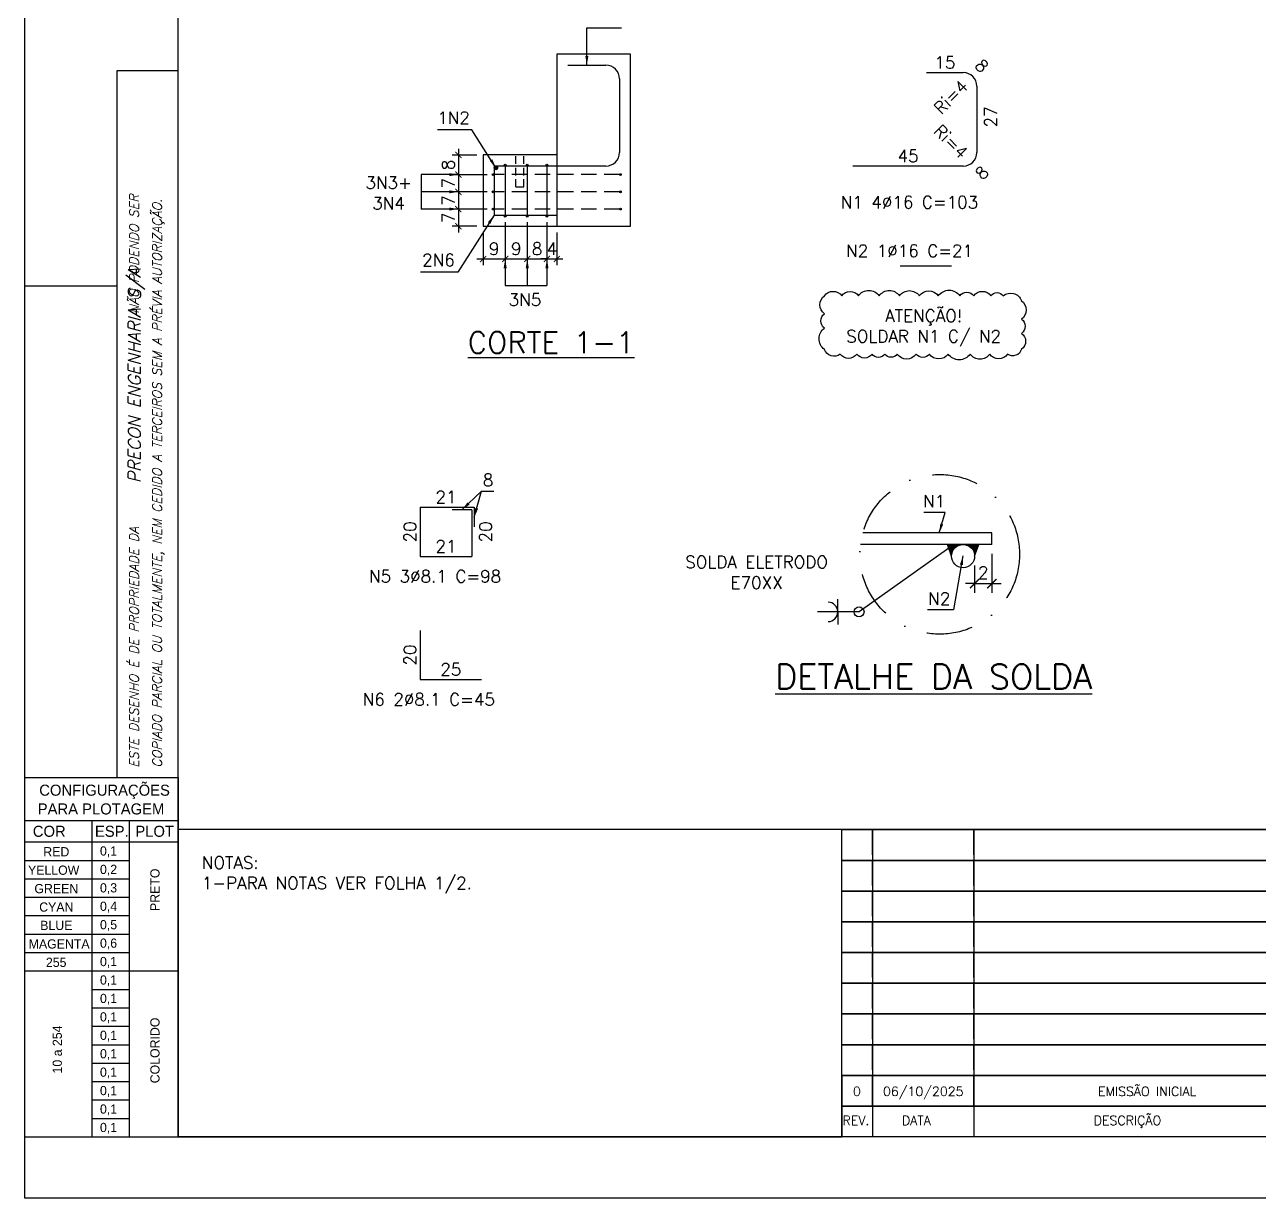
# Model space of a CAD drawing. Header units: centimetres. Extents: x 0 to 6700, y 10 to 1495.
# Drawn here: x 4600 to 5605, y 10 to 965 of the extents above; entities that cross this region are included whole.
import ezdxf
from ezdxf.enums import TextEntityAlignment as Align

# ---------------------------------------------------------------- set-up
doc = ezdxf.new("R2010")
doc.units = ezdxf.units.CM
doc.header["$LTSCALE"] = 50
doc.header["$MEASUREMENT"] = 0
doc.header["$PDMODE"] = 67
doc.linetypes.add('DASHDOT2', pattern=[0.5, 0.25, -0.125, 0, -0.125])
doc.linetypes.add('HIDDEN', pattern=[0.375, 0.25, -0.125])
for name, color, linetype in [('COTAS-PRECON', 1, 'Continuous'), ('FORMATO-PRECON', 2, 'Continuous'), ('LINHA-01-PRECON', 1, 'Continuous'), ('LINHA-02-PRECON', 2, 'Continuous'), ('LINHA-03-PRECON', 3, 'Continuous'), ('LINHA-04-PRECON', 4, 'Continuous'), ('LINHA-05-PRECON', 5, 'Continuous'), ('LINHA-PRECON-TRACEJADA', 1, 'HIDDEN'), ('TEXTO-20-PRECON', 2, 'Continuous'), ('X1', 2, 'Continuous'), ('填充', 7, 'Continuous')]:
    doc.layers.add(name, color=color, linetype=linetype)
doc.styles.add('PRECON-ROMANS', font='romans.shx')
doc.styles.add('R060', font='ACENT.shx', dxfattribs={"height": 75})
doc.styles.add('ROMANS', font='ROMANS.SHX', dxfattribs={"oblique": 15, "height": 3})
doc.styles.get("Standard").update_dxf_attribs({"font": 'romans.shx'})
doc.dimstyles.new('ESC50-25', dxfattribs={"dimscale": 50, "dimtxt": 0.2, "dimasz": 0.1, "dimexe": 0.1, "dimexo": 0.1, "dimgap": 0.065, "dimtad": 1, "dimdec": 1, "dimlfac": 0.5, "dimzin": 12, "dimdsep": 46, "dimtxsty": 'Standard', "dimblk": 'ARCHTICK', "dimcen": 0.09, "dimdle": 0.1, "dimclrd": 256, "dimclre": 256, "dimclrt": 2, "dimaunit": 1, "dimazin": 0, "dimtfac": 1, "dimtdec": 1, "dimtix": 1, "dimtmove": 1, "dimatfit": 3, "dimfxl": 1, "dimtolj": 1, "dimtzin": 0, "dimlwd": -1, "dimlwe": -1, "dimarcsym": 0})
doc.dimstyles.new('ESC50-50', dxfattribs={"dimscale": 50, "dimtxt": 0.2, "dimasz": 0.15, "dimexe": 0.15, "dimexo": 0.15, "dimgap": 0.08, "dimtad": 1, "dimdec": 1, "dimzin": 12, "dimdsep": 46, "dimtxsty": 'Standard', "dimblk": 'ARCHTICK', "dimcen": 0.09, "dimdle": 0.15, "dimclrd": 256, "dimclre": 256, "dimclrt": 2, "dimazin": 3, "dimtfac": 1, "dimtdec": 1, "dimtix": 1, "dimtmove": 2, "dimatfit": 2, "dimfxl": 0.15, "dimtolj": 1, "dimtzin": 0, "dimarcsym": 0})

# ---------------------------------------------------------------- blocks, each defined once
blk = doc.blocks.new('REV-A3-V')
at = {"layer": 'FORMATO-PRECON', "color": 1}
for p, q in [((780, 50), (780, 9.1)), ((920, 50), (920, 9.1))]:
    blk.add_line(p, q, dxfattribs=at)
for points in [[(1020, 50), (0, 50)], [(50, 9.1), (50, 50)], [(50, 50), (50, 0)], [(215, 9.1), (215, 50)], [(215, 50), (215, 0)], [(780, 50), (780, 0)], [(920, 50), (920, 0)]]:
    blk.add_lwpolyline(points, dxfattribs=at)
blk.add_lwpolyline([(1020, 0), (0, 0), (0, 50), (1020, 50)], close=True, dxfattribs=at)
at = {"layer": 'FORMATO-PRECON', "color": 2, "style": 'PRECON-ROMANS', "flags": 12}
for p in [(24.8, 24), (132.8, 24), (497.2, 24)]:
    blk.add_attdef('X', text='', height=15, dxfattribs=at).set_placement(p, align=Align.MIDDLE_CENTER)
at = {"layer": 'FORMATO-PRECON', "style": 'PRECON-ROMANS', "flags": 12}
for p in [(849.1, 22.6), (970, 22.6)]:
    blk.add_attdef('X', text='', height=15, dxfattribs=at).set_placement(p, align=Align.MIDDLE_CENTER)
blk = doc.blocks.new('A$C6E105C5C')
at = {"layer": 'FORMATO-PRECON', "color": 6}
for q in [(1020, 50), (0, 0)]:
    blk.add_line((0, 50), q, dxfattribs=at)
at = {"layer": 'FORMATO-PRECON', "color": 3}
blk.add_lwpolyline([(0, 50), (1020, 50), (1020, 0), (0, 0)], close=True, dxfattribs=at)
at = {"layer": 'FORMATO-PRECON', "color": 1}
for points in [[(50, 50), (50, 0)], [(215, 50), (215, 0)], [(780, 50), (780, 0)], [(920, 50), (920, 0)]]:
    blk.add_lwpolyline(points, dxfattribs=at)
at = {"layer": 'FORMATO-PRECON', "style": 'ROMANS'}
for s, p in [('REV.', (1.3, 19.2)), ('DATA', (98.1, 19.2)), ('DESCRIÇÃO', (410.2, 19.2)), ('DES.', (824.6, 19.2)), ('VISTO', (940, 19.2))]:
    blk.add_text(s, height=15, dxfattribs=at).set_placement(p)
blk = doc.blocks.new('A$C0AF02B9D')
at = {"layer": 'FORMATO-PRECON', "color": 1}
for p, q in [((0, 585), (250, 585)), ((0, 0), (0, 585)), ((250, 585), (250, 0)), ((0, 480), (250, 480)), ((0, 450), (170.7, 450)), ((0, 420), (170.7, 420)), ((0, 390), (170.7, 390)), ((0, 360), (170.7, 360)), ((0, 330), (170.7, 330)), ((0, 300), (170.7, 300)), ((110.1, 240), (170.7, 240)), ((110.1, 210), (170.7, 210)), ((110.1, 180), (170.7, 180)), ((110.1, 150), (170.7, 150)), ((110.1, 150), (170.7, 150)), ((110.1, 120), (170.7, 120)), ((110.1, 120), (170.7, 120)), ((110.1, 90), (170.7, 90)), ((110.1, 90), (170.7, 90)), ((110.1, 60), (170.7, 60)), ((110.1, 60), (170.7, 60)), ((110.1, 30), (170.7, 30)), ((110.1, 30), (170.7, 30)), ((0, 0), (250, 0)), ((110.1, 0), (170.7, 0)), ((110.1, 0), (170.7, 0)), ((110.1, 0), (170.7, 0))]:
    blk.add_line(p, q, dxfattribs=at)
at = {"layer": 'FORMATO-PRECON'}
for p, q in [((0, 515), (250, 515)), ((110.1, 0), (110.1, 515)), ((170.7, 0), (170.7, 515)), ((0, 270), (250, 270))]:
    blk.add_line(p, q, dxfattribs=at)
at = {"layer": 'FORMATO-PRECON', "style": 'R060'}
for s, p in [('CONFIGURAÇÕES ', (133.4, 563.9)), ('PARA PLOTAGEM', (124.3, 533.7)), ('COR', (40, 497.3)), ('ESP.', (141.8, 497.3)), ('PLOT', (211.6, 497.3))]:
    blk.add_text(s, height=18, dxfattribs=at).set_placement(p, align=Align.MIDDLE)
at = {"layer": 'FORMATO-PRECON', "color": 1, "style": 'R060'}
for s, p in [('RED', (51.5, 464)), ('0,1', (136.5, 464)), ('0,2', (136.5, 434)), ('YELLOW', (47.2, 434)), ('GREEN', (51.5, 404)), ('0,3', (136.5, 404)), ('0,4', (136.5, 374)), ('CYAN', (51.5, 374)), ('BLUE', (51.5, 344)), ('0,5', (136.5, 344)), ('MAGENTA', (56.1, 314)), ('0,6', (136.5, 314)), ('255', (51.3, 284)), ('0,1', (136.5, 284)), ('0,1', (136.5, 254)), ('0,1', (136.5, 224)), ('0,1', (136.5, 194)), ('0,1', (136.5, 164)), ('0,1', (136.5, 134)), ('0,1', (136.5, 104)), ('0,1', (136.5, 74)), ('0,1', (136.5, 44)), ('0,1', (136.5, 14))]:
    blk.add_text(s, height=15, dxfattribs=at).set_placement(p, align=Align.MIDDLE)
for s, p in [('PRETO', (212, 402.1)), ('COLORIDO', (212, 140.6)), ('10 a 254', (53, 142.2))]:
    blk.add_text(s, height=15, rotation=90, dxfattribs=at).set_placement(p, align=Align.MIDDLE)
blk = doc.blocks.new('A$C432D58B7')
at = {"layer": 'LINHA-01-PRECON'}
blk.add_blockref('A$C0AF02B9D', (0, 0), dxfattribs=at)
blk = doc.blocks.new('A$C550964AD')
at = {"layer": 'LINHA-01-PRECON'}
blk.add_blockref('A$C432D58B7', (0, 0), dxfattribs=at)
blk = doc.blocks.new('A$C12EB5E76')
at = {"layer": 'FORMATO-PRECON', "color": 6}
blk.add_line((35.3, 3089.3), (35.3, 1939.3), dxfattribs=at)
at = {"layer": 'FORMATO-PRECON'}
for points in [[(-114.7, 1254.3), (-114.7, 4224.3), (4085.3, 4224.3), (4085.3, 1254.3)], [(135.3, 1939.3), (135.3, 3089.3), (35.3, 3089.3), (35.3, 1939.3)]]:
    blk.add_lwpolyline(points, close=True, dxfattribs=at)
at = {"layer": 'FORMATO-PRECON', "color": 6}
blk.add_lwpolyline([(135.3, 1354.3), (135.3, 4124.3), (3985.3, 4124.3), (3985.3, 1354.3)], close=True, dxfattribs=at)
at = {"layer": 'FORMATO-PRECON'}
blk.add_lwpolyline([(-114.7, 2739.3), (35.3, 2739.3)], dxfattribs=at)
at = {"layer": 'LINHA-05-PRECON'}
blk.add_blockref('A$C550964AD', (-114.7, 1354.3), dxfattribs=at)
at = {"layer": 'FORMATO-PRECON', "style": 'ROMANS', "oblique": 15}
for s, p in [('ESTE DESENHO É DE PROPRIEDADE DA                            NÃO PODENDO SER', (70.9, 1955.1)), ('COPIADO PARCIAL OU TOTALMENTE, NEM CEDIDO A TERCEIROS SEM A PRÉVIA AUTORIZAÇÃO.', (108.3, 1955.1))]:
    blk.add_text(s, height=15, rotation=90, dxfattribs=at).set_placement(p)
at = {"layer": 'FORMATO-PRECON', "color": 3, "style": 'ROMANS', "oblique": 15}
blk.add_text('PRECON ENGENHARIA S/A', height=20, rotation=90, dxfattribs=at).set_placement((74, 2418.3))
blk = doc.blocks.new('*D111')
at = {"layer": 'Defpoints', "color": 0, "transparency": 16777216}
for p in [(5274, 849.7), (5364, 849.7), (5364, 849.7)]:
    blk.add_point(p, dxfattribs=at)
at = {"layer": 'LINHA-01-PRECON', "color": 2, "transparency": 16777216, "insert": (5319, 858), "char_height": 10, "attachment_point": 5}
blk.add_mtext('\\A1;45', dxfattribs=at)
blk = doc.blocks.new('_ArchTick')
at = {"color": 0, "linetype": 'ByBlock', "const_width": 0.15}
blk.add_lwpolyline([(-0.5, -0.5), (0.5, 0.5)], dxfattribs=at)
blk = doc.blocks.new('*D112')
at = {"layer": 'Defpoints', "color": 0, "transparency": 16777216}
for p in [(5334, 925.7), (5364, 925.7), (5364, 925.7)]:
    blk.add_point(p, dxfattribs=at)
at = {"layer": 'LINHA-01-PRECON', "color": 2, "transparency": 16777216, "insert": (5349, 934), "char_height": 10, "attachment_point": 5}
blk.add_mtext('\\A1;15', dxfattribs=at)
blk = doc.blocks.new('*D113')
at = {"layer": 'Defpoints', "color": 0, "transparency": 16777216}
for p in [(5375, 914.7), (5375, 860.7), (5375, 860.7)]:
    blk.add_point(p, dxfattribs=at)
at = {"layer": 'LINHA-01-PRECON', "color": 2, "transparency": 16777216, "insert": (5386.3, 889.7), "char_height": 10, "attachment_point": 5, "rotation": 90}
blk.add_mtext('\\A1;27', dxfattribs=at)
blk = doc.blocks.new('*D125')
at = {"layer": 'COTAS-PRECON', "transparency": 16777216}
for p, q in [((4968.1, 858.7), (4948, 858.7)), ((4953, 863.7), (4953, 837.7)), ((4976.3, 842.7), (4948, 842.7))]:
    blk.add_line(p, q, dxfattribs=at)
at = {"layer": 'Defpoints', "color": 0, "transparency": 16777216}
for p in [(4973.1, 858.7), (4953, 842.7), (4981.3, 842.7)]:
    blk.add_point(p, dxfattribs=at)
at = {"layer": 'COTAS-PRECON', "transparency": 16777216, "xscale": 5, "yscale": 5, "zscale": 5}
for p, rotation in [((4953, 858.7), 90), ((4953, 842.7), 270)]:
    blk.add_blockref('_ArchTick', p, dxfattribs=dict(at, rotation=rotation))
at = {"layer": 'COTAS-PRECON', "color": 2, "transparency": 16777216, "insert": (4944.8, 850.7), "char_height": 10, "attachment_point": 5, "rotation": 90}
blk.add_mtext('\\A1;8', dxfattribs=at)
blk = doc.blocks.new('*D126')
at = {"layer": 'COTAS-PRECON', "transparency": 16777216}
for p, q in [((4953, 847.7), (4953, 823.7)), ((4976.3, 842.7), (4948, 842.7)), ((4976.3, 828.7), (4948, 828.7))]:
    blk.add_line(p, q, dxfattribs=at)
at = {"layer": 'Defpoints', "color": 0, "transparency": 16777216}
for p in [(4981.3, 842.7), (4953, 828.7), (4981.3, 828.7)]:
    blk.add_point(p, dxfattribs=at)
at = {"layer": 'COTAS-PRECON', "transparency": 16777216, "xscale": 5, "yscale": 5, "zscale": 5}
for p, rotation in [((4953, 842.7), 90), ((4953, 828.7), 270)]:
    blk.add_blockref('_ArchTick', p, dxfattribs=dict(at, rotation=rotation))
at = {"layer": 'COTAS-PRECON', "color": 2, "transparency": 16777216, "insert": (4944.8, 835.7), "char_height": 10, "attachment_point": 5, "rotation": 90}
blk.add_mtext('\\A1;7', dxfattribs=at)
blk = doc.blocks.new('*D127')
at = {"layer": 'COTAS-PRECON', "transparency": 16777216}
for p, q in [((4976.3, 828.7), (4948, 828.7)), ((4953, 833.7), (4953, 809.7)), ((4976.3, 814.7), (4948, 814.7))]:
    blk.add_line(p, q, dxfattribs=at)
at = {"layer": 'Defpoints', "color": 0, "transparency": 16777216}
for p in [(4981.3, 828.7), (4953, 814.7), (4981.3, 814.7)]:
    blk.add_point(p, dxfattribs=at)
at = {"layer": 'COTAS-PRECON', "transparency": 16777216, "xscale": 5, "yscale": 5, "zscale": 5}
for p, rotation in [((4953, 828.7), 90), ((4953, 814.7), 270)]:
    blk.add_blockref('_ArchTick', p, dxfattribs=dict(at, rotation=rotation))
at = {"layer": 'COTAS-PRECON', "color": 2, "transparency": 16777216, "insert": (4944.8, 821.7), "char_height": 10, "attachment_point": 5, "rotation": 90}
blk.add_mtext('\\A1;7', dxfattribs=at)
blk = doc.blocks.new('*D128')
at = {"layer": 'COTAS-PRECON', "transparency": 16777216}
for p, q in [((4976.3, 814.7), (4948, 814.7)), ((4953, 819.7), (4953, 795.7)), ((4968.1, 800.7), (4948, 800.7))]:
    blk.add_line(p, q, dxfattribs=at)
at = {"layer": 'Defpoints', "color": 0, "transparency": 16777216}
for p in [(4981.3, 814.7), (4953, 800.7), (4973.1, 800.7)]:
    blk.add_point(p, dxfattribs=at)
at = {"layer": 'COTAS-PRECON', "transparency": 16777216, "xscale": 5, "yscale": 5, "zscale": 5}
for p, rotation in [((4953, 814.7), 90), ((4953, 800.7), 270)]:
    blk.add_blockref('_ArchTick', p, dxfattribs=dict(at, rotation=rotation))
at = {"layer": 'COTAS-PRECON', "color": 2, "transparency": 16777216, "insert": (4944.8, 807.7), "char_height": 10, "attachment_point": 5, "rotation": 90}
blk.add_mtext('\\A1;7', dxfattribs=at)
blk = doc.blocks.new('*D129')
at = {"layer": 'COTAS-PRECON', "transparency": 16777216}
for p, q in [((4991.1, 804), (4991.1, 769.1)), ((4973.1, 795.7), (4973.1, 769.1)), ((4968.1, 774.1), (4996.1, 774.1))]:
    blk.add_line(p, q, dxfattribs=at)
at = {"layer": 'Defpoints', "color": 0, "transparency": 16777216}
for p in [(4991.1, 809), (4973.1, 800.7), (4991.1, 774.1)]:
    blk.add_point(p, dxfattribs=at)
at = {"layer": 'COTAS-PRECON', "transparency": 16777216, "xscale": 5, "yscale": 5, "zscale": 5, "rotation": 180}
blk.add_blockref('_ArchTick', (4973.1, 774.1), dxfattribs=at)
at = {"layer": 'COTAS-PRECON', "transparency": 16777216, "xscale": 5, "yscale": 5, "zscale": 5}
blk.add_blockref('_ArchTick', (4991.1, 774.1), dxfattribs=at)
at = {"layer": 'COTAS-PRECON', "color": 2, "transparency": 16777216, "insert": (4982.1, 782.4), "char_height": 10, "attachment_point": 5}
blk.add_mtext('\\A1;9', dxfattribs=at)
blk = doc.blocks.new('*D130')
at = {"layer": 'COTAS-PRECON', "transparency": 16777216}
for p, q in [((4991.1, 804), (4991.1, 769.1)), ((5009.1, 804), (5009.1, 769.1)), ((4986.1, 774.1), (5014.1, 774.1))]:
    blk.add_line(p, q, dxfattribs=at)
at = {"layer": 'Defpoints', "color": 0, "transparency": 16777216}
for p in [(4991.1, 809), (5009.1, 809), (5009.1, 774.1)]:
    blk.add_point(p, dxfattribs=at)
at = {"layer": 'COTAS-PRECON', "transparency": 16777216, "xscale": 5, "yscale": 5, "zscale": 5, "rotation": 180}
blk.add_blockref('_ArchTick', (4991.1, 774.1), dxfattribs=at)
at = {"layer": 'COTAS-PRECON', "transparency": 16777216, "xscale": 5, "yscale": 5, "zscale": 5}
blk.add_blockref('_ArchTick', (5009.1, 774.1), dxfattribs=at)
at = {"layer": 'COTAS-PRECON', "color": 2, "transparency": 16777216, "insert": (5000.1, 782.4), "char_height": 10, "attachment_point": 5}
blk.add_mtext('\\A1;9', dxfattribs=at)
blk = doc.blocks.new('*D131')
at = {"layer": 'COTAS-PRECON', "transparency": 16777216}
for p, q in [((5009.1, 804), (5009.1, 769.1)), ((5025.1, 804), (5025.1, 769.1)), ((5004.1, 774.1), (5030.1, 774.1))]:
    blk.add_line(p, q, dxfattribs=at)
at = {"layer": 'Defpoints', "color": 0, "transparency": 16777216}
for p in [(5009.1, 809), (5025.1, 809), (5025.1, 774.1)]:
    blk.add_point(p, dxfattribs=at)
at = {"layer": 'COTAS-PRECON', "transparency": 16777216, "xscale": 5, "yscale": 5, "zscale": 5, "rotation": 180}
blk.add_blockref('_ArchTick', (5009.1, 774.1), dxfattribs=at)
at = {"layer": 'COTAS-PRECON', "transparency": 16777216, "xscale": 5, "yscale": 5, "zscale": 5}
blk.add_blockref('_ArchTick', (5025.1, 774.1), dxfattribs=at)
at = {"layer": 'COTAS-PRECON', "color": 2, "transparency": 16777216, "insert": (5017.1, 782.4), "char_height": 10, "attachment_point": 5}
blk.add_mtext('\\A1;8', dxfattribs=at)
blk = doc.blocks.new('*D132')
at = {"layer": 'COTAS-PRECON', "transparency": 16777216}
for p, q in [((5025.1, 804), (5025.1, 769.1)), ((5033.1, 795.7), (5033.1, 769.1)), ((5025.1, 774.1), (5020.1, 774.1)), ((5025.1, 774.1), (5033.1, 774.1)), ((5033.1, 774.1), (5038.1, 774.1))]:
    blk.add_line(p, q, dxfattribs=at)
at = {"layer": 'Defpoints', "color": 0, "transparency": 16777216}
for p in [(5025.1, 809), (5033.1, 800.7), (5033.1, 774.1)]:
    blk.add_point(p, dxfattribs=at)
at = {"layer": 'COTAS-PRECON', "transparency": 16777216, "xscale": 5, "yscale": 5, "zscale": 5}
blk.add_blockref('_ArchTick', (5025.1, 774.1), dxfattribs=at)
at = {"layer": 'COTAS-PRECON', "transparency": 16777216, "xscale": 5, "yscale": 5, "zscale": 5, "rotation": 180}
blk.add_blockref('_ArchTick', (5033.1, 774.1), dxfattribs=at)
at = {"layer": 'COTAS-PRECON', "color": 2, "transparency": 16777216, "insert": (5029.1, 782.4), "char_height": 10, "attachment_point": 5}
blk.add_mtext('\\A1;4', dxfattribs=at)
blk = doc.blocks.new('*D142')
at = {"layer": 'Defpoints', "color": 0, "transparency": 16777216}
for p in [(4921.9, 532), (4963.9, 532), (4963.9, 532)]:
    blk.add_point(p, dxfattribs=at)
at = {"layer": 'LINHA-01-PRECON', "color": 2, "transparency": 16777216, "insert": (4942.9, 540.3), "char_height": 10, "attachment_point": 5}
blk.add_mtext('\\A1;21', dxfattribs=at)
blk = doc.blocks.new('*D143')
at = {"layer": 'Defpoints', "color": 0, "transparency": 16777216}
for p in [(4921.9, 572), (4921.9, 572), (4921.9, 532)]:
    blk.add_point(p, dxfattribs=at)
at = {"layer": 'LINHA-01-PRECON', "color": 2, "transparency": 16777216, "insert": (4913.7, 552), "char_height": 10, "attachment_point": 5, "rotation": 90}
blk.add_mtext('\\A1;20', dxfattribs=at)
blk = doc.blocks.new('*D144')
at = {"layer": 'Defpoints', "color": 0, "transparency": 16777216}
for p in [(4963.9, 572), (4963.9, 572), (4963.9, 532)]:
    blk.add_point(p, dxfattribs=at)
at = {"layer": 'LINHA-01-PRECON', "color": 2, "transparency": 16777216, "insert": (4975.1, 552), "char_height": 10, "attachment_point": 5, "rotation": 90}
blk.add_mtext('\\A1;20', dxfattribs=at)
blk = doc.blocks.new('*D145')
at = {"layer": 'Defpoints', "color": 0, "transparency": 16777216}
for p in [(4921.9, 572), (4963.9, 572), (4963.9, 572)]:
    blk.add_point(p, dxfattribs=at)
at = {"layer": 'LINHA-01-PRECON', "color": 2, "transparency": 16777216, "insert": (4942.9, 580.3), "char_height": 10, "attachment_point": 5}
blk.add_mtext('\\A1;21', dxfattribs=at)
blk = doc.blocks.new('*D114')
at = {"layer": 'Defpoints', "color": 0, "transparency": 16777216}
for p in [(4921.9, 471.8), (4921.9, 471.8), (4921.9, 431.8)]:
    blk.add_point(p, dxfattribs=at)
at = {"layer": 'LINHA-01-PRECON', "color": 2, "transparency": 16777216, "insert": (4913.7, 451.8), "char_height": 10, "attachment_point": 5, "rotation": 90}
blk.add_mtext('\\A1;20', dxfattribs=at)
blk = doc.blocks.new('*D115')
at = {"layer": 'Defpoints', "color": 0, "transparency": 16777216}
for p in [(4921.9, 431.8), (4971.9, 431.8), (4971.9, 431.8)]:
    blk.add_point(p, dxfattribs=at)
at = {"layer": 'LINHA-01-PRECON', "color": 2, "transparency": 16777216, "insert": (4946.9, 440.1), "char_height": 10, "attachment_point": 5}
blk.add_mtext('\\A1;25', dxfattribs=at)
blk = doc.blocks.new('*D116')
at = {"layer": 'Defpoints', "color": 0, "transparency": 16777216}
for p in [(5387.2, 541.7), (5373.2, 532.3), (5387.2, 509.9)]:
    blk.add_point(p, dxfattribs=at)
at = {"layer": 'LINHA-01-PRECON', "lineweight": -2, "transparency": 16777216}
for p, q in [((5387.2, 534.2), (5387.2, 502.4)), ((5373.2, 524.8), (5373.2, 502.4)), ((5373.2, 509.9), (5365.7, 509.9)), ((5373.2, 509.9), (5387.2, 509.9)), ((5387.2, 509.9), (5394.7, 509.9))]:
    blk.add_line(p, q, dxfattribs=at)
at = {"layer": 'LINHA-01-PRECON', "lineweight": -2, "transparency": 16777216, "xscale": 7.5, "yscale": 7.5, "zscale": 7.5}
blk.add_blockref('_ArchTick', (5373.2, 509.9), dxfattribs=at)
at = {"layer": 'LINHA-01-PRECON', "lineweight": -2, "transparency": 16777216, "xscale": 7.5, "yscale": 7.5, "zscale": 7.5, "rotation": 180}
blk.add_blockref('_ArchTick', (5387.2, 509.9), dxfattribs=at)
at = {"layer": 'LINHA-01-PRECON', "color": 2, "transparency": 16777216, "insert": (5380.2, 518.9), "char_height": 10, "attachment_point": 5}
blk.add_mtext('\\A1;2', dxfattribs=at)

msp = doc.modelspace()

# ---------------------------------------------------------------- hatches: boundary and pattern name
at = {"layer": 'LINHA-01-PRECON'}
h = msp.add_hatch(dxfattribs=at)
h.set_pattern_fill('ANSI31', color=256, scale=5.625, style=0)
h.set_pattern_definition([(45, (2016.07675, 206.9565), (-0.49718446, 0.49718446), [])])
h.paths.add_polyline_path([(5351.105, 541.73), (5354.378, 532.308, -0.41421356), (5363.8, 541.73)])
h.paths.add_polyline_path([(5363.8, 541.73, -0.41421356), (5373.222, 532.308), (5376.495, 541.73)])
at = {"layer": '填充'}
h = msp.add_hatch(color=1, dxfattribs=at)
h.dxf.hatch_style = 1
h.paths.add_polyline_path([(4985.081, 848.231, 1), (4982.081, 848.231, 1)])
h = msp.add_hatch(color=1, dxfattribs=at)
h.dxf.hatch_style = 1
h.paths.add_polyline_path([(4991.831, 850.481, 1), (4990.331, 850.481, 1)])
h = msp.add_hatch(color=1, dxfattribs=at)
h.dxf.hatch_style = 1
h.paths.add_polyline_path([(5009.831, 850.481, 1), (5008.331, 850.481, 1)])
h = msp.add_hatch(color=1, dxfattribs=at)
h.dxf.hatch_style = 1
h.paths.add_polyline_path([(5025.831, 850.481, 1), (5024.331, 850.481, 1)])
h = msp.add_hatch(color=1, dxfattribs=at)
h.dxf.hatch_style = 1
h.paths.add_polyline_path([(4982.081, 842.731, 1), (4980.581, 842.731, 1)])
h = msp.add_hatch(color=1, dxfattribs=at)
h.dxf.hatch_style = 1
h.paths.add_polyline_path([(5085.581, 842.731, 1), (5084.081, 842.731, 1)])
h = msp.add_hatch(color=1, dxfattribs=at)
h.dxf.hatch_style = 1
h.paths.add_polyline_path([(4982.081, 828.731, 1), (4980.581, 828.731, 1)])
h = msp.add_hatch(color=1, dxfattribs=at)
h.dxf.hatch_style = 1
h.paths.add_polyline_path([(5085.581, 828.731, 1), (5084.081, 828.731, 1)])
h = msp.add_hatch(color=1, dxfattribs=at)
h.dxf.hatch_style = 1
h.paths.add_polyline_path([(4982.081, 814.731, 1), (4980.581, 814.731, 1)])
h = msp.add_hatch(color=1, dxfattribs=at)
h.dxf.hatch_style = 1
h.paths.add_polyline_path([(5085.581, 814.731, 1), (5084.081, 814.731, 1)])
h = msp.add_hatch(color=1, dxfattribs=at)
h.dxf.hatch_style = 1
h.paths.add_polyline_path([(4991.831, 808.981, 1), (4990.331, 808.981, 1)])
h = msp.add_hatch(color=1, dxfattribs=at)
h.dxf.hatch_style = 1
h.paths.add_polyline_path([(5009.831, 808.981, 1), (5008.331, 808.981, 1)])
h = msp.add_hatch(color=1, dxfattribs=at)
h.dxf.hatch_style = 1
h.paths.add_polyline_path([(5025.831, 808.981, 1), (5024.331, 808.981, 1)])

# ---------------------------------------------------------------- linework, layer by layer
at = {"layer": 'COTAS-PRECON'}
msp.add_lwpolyline([(5251.047, 744.125, -0.52056705), (5265.034, 744.125, -0.52056705), (5278.612, 744.125, -0.52056705), (5295.528, 744.125, -0.52056705), (5312.034, 744.125, -0.52056705), (5328.16, 744.125, -0.52056705), (5343.638, 744.125, -0.52056705), (5361.253, 744.125, -0.52056705), (5372.423, 744.125, -0.52056705), (5386.402, 744.125, -0.52056705), (5396.407, 744.125, -0.52056705), (5411.316, 740.096, -0.52056705), (5411.316, 725.091, -0.52056705), (5411.316, 713.584, -0.52056705), (5411.316, 700.592, -0.52056705), (5399.981, 696.695, -0.52056705), (5385.541, 696.695, -0.52056705), (5369.543, 696.695, -0.52056705), (5351.663, 696.695, -0.52056705), (5336.387, 696.695, -0.52056705), (5325.561, 696.695, -0.52056705), (5310.214, 696.695, -0.52056705), (5300.111, 696.695, -0.52056705), (5289.719, 696.695, -0.52056705), (5277.388, 696.695, -0.52056705), (5263.73, 696.695, -0.52056705), (5251.047, 700.57, -0.52056705), (5251.047, 717.847, -0.52056705), (5251.047, 729.544, -0.52056705)], format="xyb", close=True, dxfattribs=at)
for centre, radius in [((4983.581, 848.231), 1.5), ((4991.081, 850.481), 0.75), ((5009.081, 850.481), 0.75), ((5025.081, 850.481), 0.75), ((4981.331, 842.731), 0.75), ((5084.831, 842.731), 0.75), ((4981.331, 828.731), 0.75), ((5084.831, 828.731), 0.75), ((4981.331, 814.731), 0.75), ((5084.831, 814.731), 0.75), ((4991.081, 808.981), 0.75), ((5009.081, 808.981), 0.75), ((5025.081, 808.981), 0.75)]:
    msp.add_circle(centre, radius, dxfattribs=at)
at = {"layer": 'FORMATO-PRECON', "color": 6}
for points in [[(4725, 59.728), (5265, 59.728), (5265, 309.728), (4725, 309.728)], [(5265, 309.728), (5775, 309.728), (5775, 59.728), (5265, 59.728)]]:
    msp.add_lwpolyline(points, close=True, dxfattribs=at)
at = {"layer": 'LINHA-01-PRECON', "color": 1}
msp.add_lwpolyline([(5352.165, 538.677), (5279.081, 486.916), (5245.204, 486.916)], dxfattribs=at)
at = {"layer": 'LINHA-01-PRECON', "color": 1, "linetype": 'DASHDOT2', "ltscale": 3}
msp.add_circle((5344.765, 533.761), 65, dxfattribs=at)
at = {"layer": 'LINHA-02-PRECON'}
for p, q in [((5093.081, 940.731), (5033.081, 940.731)), ((5033.081, 940.731), (5033.081, 800.731)), ((5093.081, 800.731), (5093.081, 940.731)), ((4973.081, 858.731), (4973.081, 800.731)), ((5033.081, 858.731), (4973.081, 858.731)), ((4973.081, 800.731), (5033.081, 800.731)), ((5033.081, 800.731), (5093.081, 800.731)), ((5261.798, 486.916), (5261.798, 497.179)), ((5261.798, 486.916), (5261.798, 476.652))]:
    msp.add_line(p, q, dxfattribs=at)
msp.add_circle((5279.081, 486.916), 4.07, dxfattribs=at)
msp.add_arc((5253.903, 486.916), 7.895, 270.318644, 89.681356, dxfattribs=at)
at = {"layer": 'LINHA-03-PRECON'}
for p, q in [((5387.243, 551.152), (5282.135, 551.152)), ((5387.243, 541.73), (5387.243, 551.152)), ((5387.243, 541.73), (5280.256, 541.73)), ((5354.378, 532.308), (5351.105, 541.73)), ((5369.483, 541.73), (5369.483, 541.73)), ((5373.222, 532.308), (5376.495, 541.73))]:
    msp.add_line(p, q, dxfattribs=at)
msp.add_circle((5363.8, 532.308), 9.422, dxfattribs=at)
at = {"layer": 'LINHA-04-PRECON'}
for p, q in [((5042.081, 931.731), (5073.081, 931.731)), ((5333.991, 925.731), (5363.991, 925.731)), ((5084.081, 920.731), (5084.081, 860.731)), ((5374.991, 914.731), (5374.991, 860.731)), ((5073.081, 849.731), (4982.081, 849.731)), ((4991.081, 849.731), (4991.081, 809.731)), ((5009.081, 849.731), (5009.081, 809.731)), ((5025.081, 849.731), (5025.081, 809.731)), ((5363.991, 849.731), (5273.991, 849.731)), ((5312.481, 768.454), (5354.481, 768.454)), ((4921.935, 572.048), (4921.935, 532.048)), ((4921.935, 572.048), (4965.935, 572.048)), ((4963.935, 570.048), (4947.935, 570.048)), ((4963.935, 570.048), (4963.935, 532.048)), ((4965.935, 572.048), (4965.935, 556.048)), ((4921.935, 532.048), (4963.935, 532.048))]:
    msp.add_line(p, q, dxfattribs=at)
at = {"layer": 'LINHA-04-PRECON', "linetype": 'HIDDEN'}
for p, q in [((5084.081, 842.731), (4982.081, 842.731)), ((5084.081, 828.731), (4982.081, 828.731)), ((5084.081, 814.731), (4982.081, 814.731))]:
    msp.add_line(p, q, dxfattribs=at)
at = {"layer": 'LINHA-04-PRECON'}
for points in [[(4982.081, 849.731), (4982.081, 809.731), (5033.081, 809.731)], [(4921.935, 471.81), (4921.935, 431.81), (4971.935, 431.81)]]:
    msp.add_lwpolyline(points, dxfattribs=at)
for centre, start, end in [((5073.081, 920.731), 0, 90), ((5363.991, 914.731), 0, 90), ((5073.081, 860.731), 270, 0), ((5363.991, 860.731), 270, 0)]:
    msp.add_arc(centre, 11, start, end, dxfattribs=at)
at = {"layer": 'LINHA-PRECON-TRACEJADA', "ltscale": 0.5}
for p, q in [((4999.881, 832.731), (4999.881, 858.731)), ((5006.281, 832.731), (5006.281, 858.731)), ((4999.881, 832.731), (5003.081, 832.731)), ((5003.081, 832.731), (5006.281, 832.731))]:
    msp.add_line(p, q, dxfattribs=at)

# ---------------------------------------------------------------- block references
at = {"color": 1, "xscale": 0.5000000000000071, "yscale": 0.5000000000000071, "zscale": 0.5000000000000071}
for name, p in [('REV-A3-V', (5265, 284.728)), ('REV-A3-V', (5265, 259.728)), ('REV-A3-V', (5265, 234.728)), ('REV-A3-V', (5265, 209.728)), ('REV-A3-V', (5265, 184.728)), ('REV-A3-V', (5265, 159.728)), ('REV-A3-V', (5265, 134.728)), ('REV-A3-V', (5265, 109.728)), ('A$C6E105C5C', (5265, 59.728))]:
    msp.add_blockref(name, p, dxfattribs=at)
at = {"color": 1, "xscale": -0.5000000000000071, "yscale": 0.5000000000000071, "zscale": 0.5000000000000071, "rotation": 180}
msp.add_blockref('REV-A3-V', (5265, 109.728), dxfattribs=at)
at = {"color": 1}
ref = msp.add_blockref('REV-A3-V', (5265, 84.728), dxfattribs=dict(at, xscale=0.5000000000000071, yscale=0.5000000000000071, zscale=0.5000000000000071))
ref.add_attrib('X', '0', dxfattribs={"layer": 'FORMATO-PRECON', "color": 2, "height": 7.5, "style": 'PRECON-ROMANS', "flags": 12}).set_placement((5277.375, 96.739), align=Align.MIDDLE_CENTER)
ref.add_attrib('X', '06/10/2025', dxfattribs={"layer": 'FORMATO-PRECON', "color": 2, "height": 7.5, "style": 'PRECON-ROMANS', "flags": 12}).set_placement((5331.391, 96.739), align=Align.MIDDLE_CENTER)
ref.add_attrib('X', 'EMISSÃO INICIAL', dxfattribs={"layer": 'FORMATO-PRECON', "color": 2, "height": 7.5, "style": 'PRECON-ROMANS', "flags": 12}).set_placement((5513.611, 96.739), align=Align.MIDDLE_CENTER)
ref.add_attrib('X', 'SABRINA', dxfattribs={"layer": 'FORMATO-PRECON', "height": 7.5, "style": 'PRECON-ROMANS', "width": 0.9, "flags": 12}).set_placement((5689.562, 96.005), align=Align.MIDDLE_CENTER)
ref.add_attrib('X', 'FLÁVIA', dxfattribs={"layer": 'FORMATO-PRECON', "height": 7.5, "style": 'PRECON-ROMANS', "flags": 12}).set_placement((5750.015, 96.005), align=Align.MIDDLE_CENTER)
at = {"layer": 'COTAS-PRECON', "xscale": 0.5000000000000071, "yscale": 0.5000000000000071, "zscale": 0.5000000000000071}
msp.add_blockref('A$C12EB5E76', (4657.345, -617.411), dxfattribs=at)

# ---------------------------------------------------------------- texts
at = {"layer": 'LINHA-01-PRECON', "color": 2, "char_height": 10, "attachment_point": 5}
for s, insert, rotation in [('\\A1;8', (5379.056, 931.239), 315), ('\\A1;Ri=4', (5353.859, 905.858), 45), ('\\A1;Ri=4', (5353.859, 869.605), 315), ('\\A1;8', (5379.056, 844.224), 45)]:
    msp.add_mtext(s, dxfattribs=dict(at, insert=insert, rotation=rotation))
at = {"layer": 'LINHA-01-PRECON', "color": 2}
for s, insert, char_height, attachment_point in [('\\A1;1N2', (4949.056, 888.973), 10, 5), ('\\A1;3N3+\\P3N4', (4896.212, 827.803), 10, 5), ('\\A1;2N6', (4936.792, 773.277), 10, 5), ('\\A1;3N5', (5007.225, 740.928), 10, 5), ('\\A1;{\\C4;ATENÇÃO!}\\PSOLDAR N1 C/ N2', (5331.719, 717.866), 10, 5), ('\\A1;{\\L\\C4;CORTE 1-1}', (5028.48, 706.194), 17.5, 5), ('\\A1;8', (4977.148, 594.25), 10, 5), ('N1', (5340.215, 577.034), 10, 5), ('N2', (5344.396, 497.722), 10, 5), ('\\A1;{\\C3;NOTAS:\\P}1-PARA NOTAS VER FOLHA 1/2.{\\H2.02381x; }', (4744.189, 287.888), 10, 1)]:
    msp.add_mtext(s, dxfattribs=dict(at, insert=insert, char_height=char_height, attachment_point=attachment_point))
at = {"layer": 'LINHA-01-PRECON', "color": 4, "insert": (5339.848, 434.269), "char_height": 20, "attachment_point": 5}
msp.add_mtext('\\A1;{\\LDETALHE DA SOLDA}', dxfattribs=at)
at = {"layer": 'TEXTO-20-PRECON', "insert": (5195.721, 519.099), "char_height": 10, "attachment_point": 5, "style": 'PRECON-ROMANS'}
msp.add_mtext('\\A1;SOLDA ELETRODO\\PE70XX', dxfattribs=at)
at = {"layer": 'X1', "style": 'PRECON-ROMANS'}
for s, p in [('N1 4%%C16 C=103', (5264.252, 815.294)), ('N2 1%%C16 C=21', (5268.621, 775.725)), ('N5 3%%C8.1 C=98', (4880.276, 510.927)), ('N6 2%%C8.1 C=45', (4875.172, 410.689))]:
    msp.add_text(s, height=10, dxfattribs=at).set_placement(p)

# ---------------------------------------------------------------- dimensions: what is measured, and where the dimension line sits
at = {"layer": 'COTAS-PRECON'}
for base, p1, p2, picture, middle in [((4953.042, 842.731), (4973.081, 858.731), (4981.331, 842.731), '*D125', (4944.792, 850.731)), ((4953.042, 828.731), (4981.331, 842.731), (4981.331, 828.731), '*D126', (4944.792, 835.731)), ((4953.042, 814.731), (4981.331, 828.731), (4981.331, 814.731), '*D127', (4944.792, 821.731)), ((4953.042, 800.731), (4981.331, 814.731), (4973.081, 800.731), '*D128', (4944.792, 807.731))]:
    dim = msp.add_linear_dim(base=base, p1=p1, p2=p2, angle=90, dimstyle='ESC50-25', dxfattribs=at)
    dim.commit()
    dim.dimension.update_dxf_attribs({"geometry": picture, "text_midpoint": middle})
for base, p1, p2, picture, middle in [((4991.081, 774.105), (4973.081, 800.731), (4991.081, 808.981), '*D129', (4982.081, 782.355)), ((5009.081, 774.105), (4991.081, 808.981), (5009.081, 808.981), '*D130', (5000.081, 782.355)), ((5025.081, 774.105), (5009.081, 808.981), (5025.081, 808.981), '*D131', (5017.081, 782.355)), ((5033.081, 774.105), (5025.081, 808.981), (5033.081, 800.731), '*D132', (5029.081, 782.355))]:
    dim = msp.add_linear_dim(base=base, p1=p1, p2=p2, dimstyle='ESC50-25', dxfattribs=at)
    dim.commit()
    dim.dimension.update_dxf_attribs({"geometry": picture, "text_midpoint": middle})
at = {"layer": 'LINHA-01-PRECON'}
for base, p1, p2, picture, middle in [((5363.991, 925.731), (5333.991, 925.731), (5363.991, 925.731), '*D112', (5348.991, 933.981)), ((5363.991, 849.731), (5273.991, 849.731), (5363.991, 849.731), '*D111', (5318.991, 857.981)), ((4963.935, 572.048), (4921.935, 572.048), (4963.935, 572.048), '*D145', (4942.935, 580.298)), ((4963.935, 532.048), (4921.935, 532.048), (4963.935, 532.048), '*D142', (4942.935, 540.298)), ((4971.935, 431.81), (4921.935, 431.81), (4971.935, 431.81), '*D115', (4946.935, 440.06))]:
    dim = msp.add_linear_dim(base=base, p1=p1, p2=p2, dimstyle='ESC50-25', override={"dimse1": 1, "dimse2": 1, "dimsd1": 1, "dimsd2": 1, "dimtmove": 2}, dxfattribs=at)
    dim.commit()
    dim.dimension.update_dxf_attribs({"geometry": picture, "text_midpoint": middle})
for base, p1, p2, picture, middle in [((5374.991, 860.731), (5374.991, 914.731), (5374.991, 860.731), '*D113', (5386.281, 889.731)), ((4963.935, 572.048), (4963.935, 532.048), (4963.935, 572.048), '*D144', (4975.104, 552.048))]:
    dim = msp.add_linear_dim(base=base, p1=p1, p2=p2, angle=90, dimstyle='ESC50-25', override={"dimse1": 1, "dimse2": 1, "dimsd1": 1, "dimsd2": 1, "dimtmove": 2}, dxfattribs=at)
    dim.commit()
    dim.dimension.update_dxf_attribs({"geometry": picture, "text_midpoint": middle, "dimtype": 160})
for base, p1, p2, picture, middle in [((4921.935, 572.048), (4921.935, 532.048), (4921.935, 572.048), '*D143', (4913.685, 552.048)), ((4921.935, 471.81), (4921.935, 431.81), (4921.935, 471.81), '*D114', (4913.685, 451.81))]:
    dim = msp.add_linear_dim(base=base, p1=p1, p2=p2, angle=90, dimstyle='ESC50-25', override={"dimse1": 1, "dimse2": 1, "dimsd1": 1, "dimsd2": 1, "dimtmove": 2}, dxfattribs=at)
    dim.commit()
    dim.dimension.update_dxf_attribs({"geometry": picture, "text_midpoint": middle})
dim = msp.add_linear_dim(base=(5387.243, 509.918), p1=(5373.222, 532.308), p2=(5387.243, 541.73), text='2', dimstyle='ESC50-50', dxfattribs=at)
dim.commit()
dim.dimension.update_dxf_attribs({"geometry": '*D116', "text_midpoint": (5380.233, 518.918)})

# ---------------------------------------------------------------- leaders
at = {"layer": 'COTAS-PRECON'}
for points in [[(5057.581, 931.731), (5057.581, 962.271), (5085.746, 962.271)], [(4983.581, 848.231), (4964.055, 879.128), (4935.89, 879.128)], [(4953.042, 842.731), (4922.754, 842.731), (4922.754, 814.731)], [(4953.042, 828.731), (4922.754, 828.731)], [(4953.042, 814.731), (4922.754, 814.731)], [(4982.081, 809.731), (4952.678, 763.432), (4922.214, 763.432)], [(4991.081, 774.105), (4991.081, 752.414), (5025.081, 752.414)], [(5009.081, 774.105), (5009.081, 752.414)], [(5025.081, 774.105), (5025.081, 752.414)], [(4955.935, 570.048), (4971.747, 585.187)], [(4965.935, 564.048), (4971.747, 585.187), (4981.779, 585.187)]]:
    msp.add_leader(points, dimstyle='ESC50-50', override={"dimgap": 0.08, "dimtad": 0}, dxfattribs=at)
at = {"layer": 'LINHA-01-PRECON'}
for points in [[(5344.367, 551.152), (5349.199, 567.682), (5331.847, 567.682)], [(5363.682, 532.536), (5356.091, 488.549), (5334.733, 488.549)]]:
    msp.add_leader(points, dimstyle='ESC50-50', dxfattribs=at)

doc.saveas('drawing.dxf')
